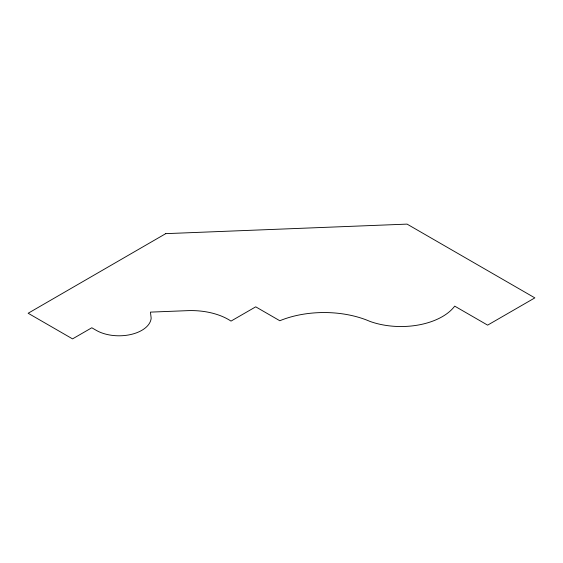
<?xml version="1.0" encoding="UTF-8"?>
<svg xmlns="http://www.w3.org/2000/svg" width="563" height="563" viewBox="0 0 563 563"><rect width="100%" height="100%" fill="white"/><g stroke="black" fill="none" stroke-linecap="round" stroke-linejoin="round"><path stroke-width="0.84" d="M165.747 233.645L28.15 313.253L72.55 338.884L91.797 327.772L96.287 330.361A32.175 18.572 0 0 0 130.588 334.563A32.175 18.572 0 0 0 151.166 318.172L150.448 312.12L187.585 310.656A52.626 30.388 0 0 1 231.006 321.1L255.722 306.835L279.811 320.741A76.167 43.97 0 0 1 369.933 321.396A58.524 33.787 0 0 0 454.7 306.131L487.635 325.14L534.85 297.883L407.077 224.116L165.747 233.645"/></g></svg>
